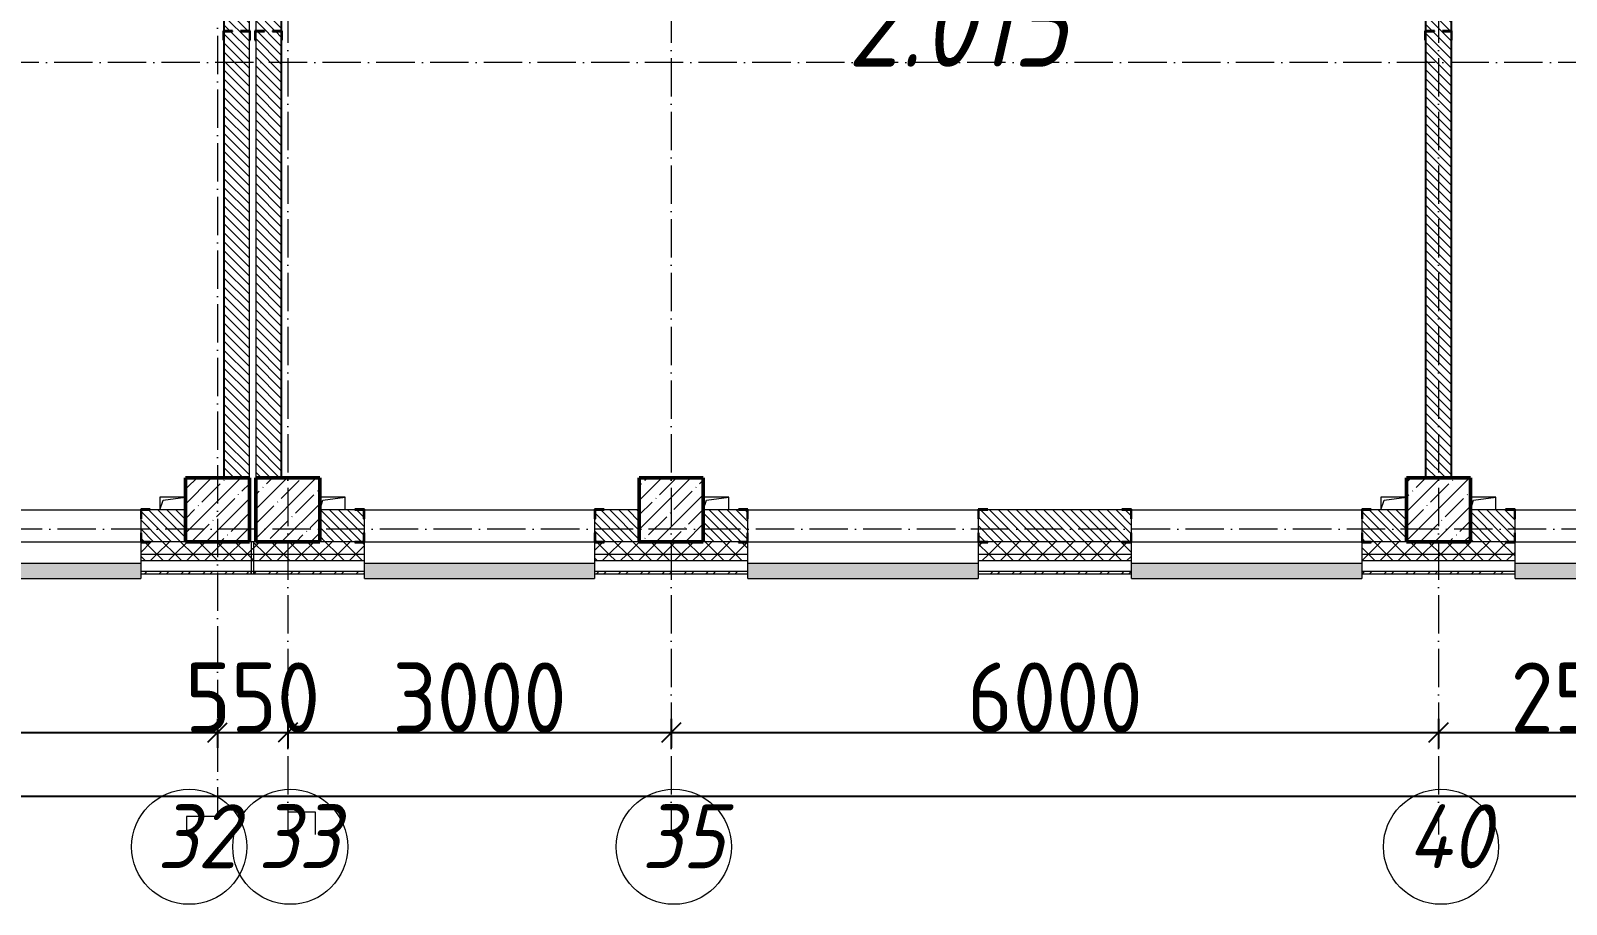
# Model space of a CAD drawing. Header units: millimetres. Extents: x -136833 to 49383, y -8033 to 344618.
# Drawn here: x -87944 to -75934, y 298141 to 304978 of the extents above; entities that cross this region are included whole.
import ezdxf

# ---------------------------------------------------------------- set-up
doc = ezdxf.new("R2010")
doc.units = ezdxf.units.MM
doc.linetypes.add('50_200_ШТРИХ_1Т_ш5_п1_п1_', pattern=[700, 500, -100, 0, -100])
for name, color, linetype, lineweight in [('A-____-____-DIMS', 7, 'Continuous', 9), ('A-GENM-____-MCUT', 7, 'Continuous', 25), ('A-GENM-____-OTLN', 7, 'Continuous', 9), ('A-GENM-____-OTLN-1', 7, 'Continuous', 25), ('A-GLAZ-____-OTLN', 7, 'Continuous', 9), ('A-WALL-____-MCUT', 7, 'Continuous', 13), ('A-WALL-____-MCUT-1', 7, 'Continuous', 9), ('A-WALL-____-OTLN', 7, 'Continuous', 9), ('A-WALL-____-PATT-1', 7, 'Continuous', 9), ('A-WALL-FNSH-MCUT-1', 7, 'Continuous', 9), ('S-COLS-____-MCUT', 7, 'Continuous', 50), ('S-COLS-____-OTLN', 7, 'Continuous', 9), ('S-GRID-____-IDEN', 7, 'Continuous', 9), ('S-GRID-____-OTLN', 7, 'Continuous', 9), ('S-GRID-____-OTLN-1', 7, '50_200_ШТРИХ_1Т_ш5_п1_п1_', 9), ('Марки помещений', 7, 'Continuous', 9)]:
    doc.layers.add(name, color=color, linetype=linetype, lineweight=lineweight)
doc.layers.add('A-GLAZ-____-OTLN-1', color=7, linetype='Continuous', lineweight=9, true_color=0xc0c0c0)
doc.styles.add('ISOCPEUR_I_2', font='isocpeui.ttf', dxfattribs={"width": 0.85, "height": 2.3})
doc.styles.add('ISOCPEUR_I_9', font='isocpeui.ttf', dxfattribs={"width": 0.9, "height": 250})
doc.styles.add('СПДС', font='isocpeur.ttf', dxfattribs={"width": 0.9})
doc.dimstyles.new('ISO-2_5_0_9К_БОЛЬШОЙ_ОСИ', dxfattribs={"dimscale": 304.8, "dimtxt": 248.995294, "dimasz": 0.492126, "dimexe": 0.393701, "dimexo": 0, "dimgap": 0, "dimtad": 1, "dimdec": 0, "dimzin": 0, "dimdsep": 46, "dimtxsty": 'ISOCPEUR_I_9', "dimblk1": 'OBLIQUE', "dimblk2": 'OBLIQUE', "dimsah": 1, "dimcen": 0.09, "dimdle": 0.393701, "dimazin": 0, "dimtfac": 1, "dimtdec": 4, "dimtix": 1, "dimtmove": 0, "dimatfit": 3, "dimfxl": 1, "dimtvp": 1, "dimtolj": 1, "dimtzin": 0, "dimarcsym": 2})
pattern_1 = [(135, (-131434.413, 245796.486), (-35.35534, -35.35534), [])]
pattern_2 = [(45, (-131434.41, 245796.49), (-70.71068, 70.71068), []), (135, (-131434.41, 245796.49), (-70.71068, -70.71068), [])]
pattern_3 = [(45, (-131434.41, 245796.49), (-85.53659, 85.53659), []), (45, (-131377.39, 245796.49), (-85.53659, 85.53659), [])]

# ---------------------------------------------------------------- blocks, each defined once
blk = doc.blocks.new('BSC_Колонна _Прямоугольная - 500х500-V15-АР1_План отверстий 2 этажа в осях 1-64_Ю-ЯЯ')
at = {"layer": 'S-COLS-____-OTLN'}
h = blk.add_hatch(dxfattribs=at)
h.set_pattern_fill('FP_24', color=256, style=0, pattern_type=2)
h.set_pattern_definition([(45, (-44950, -55431.04), (-114.04925, 114.04925), []), (45, (-44835.95, -55431.04), (-114.04925, 114.04925), [201.613, -40.323, 3.353, -36.97])])
h.paths.add_polyline_path([(-250, -250), (250, -250), (250, 250), (-250, 250), (-250, 179)], flags=0)
at = {"layer": 'S-COLS-____-MCUT'}
for p, q in [((250, 250), (-250, 250)), ((-250, 250), (-250, -250)), ((250, -250), (250, 250)), ((-250, -250), (250, -250))]:
    blk.add_line(p, q, dxfattribs=at)
blk = doc.blocks.new('BSC_Колонна _Прямоугольная - 500х500-V17-АР1_План отверстий 2 этажа в осях 1-64_Ю-ЯЯ')
at = {"layer": 'S-COLS-____-OTLN'}
h = blk.add_hatch(dxfattribs=at)
h.set_pattern_fill('FP_26', color=256, style=0, pattern_type=2)
h.set_pattern_definition([(45, (-54500, -55431.04), (-114.04925, 114.04925), []), (45, (-54385.95, -55431.04), (-114.04925, 114.04925), [201.613, -40.323, 3.353, -36.97])])
h.paths.add_polyline_path([(-250, -250), (250, -250), (250, 250), (-250, 250), (-250, 179)], flags=0)
at = {"layer": 'S-COLS-____-MCUT'}
for p, q in [((250, 250), (-250, 250)), ((-250, 250), (-250, -250)), ((250, -250), (250, 250)), ((-250, -250), (250, -250))]:
    blk.add_line(p, q, dxfattribs=at)
blk = doc.blocks.new('BSC_Колонна _Прямоугольная - 500х500-V45-АР1_План отверстий 2 этажа в осях 1-64_Ю-ЯЯ')
at = {"layer": 'S-COLS-____-OTLN'}
h = blk.add_hatch(dxfattribs=at)
h.set_pattern_fill('FP_55', color=256, style=0, pattern_type=2)
h.set_pattern_definition([(45, (-48500, -55431.04), (-114.04925, 114.04925), []), (45, (-48385.95, -55431.04), (-114.04925, 114.04925), [201.613, -40.323, 3.353, -36.97])])
h.paths.add_polyline_path([(-250, -250), (250, -250), (250, 250), (-250, 250), (-250, 179)], flags=0)
at = {"layer": 'S-COLS-____-MCUT'}
for p, q in [((250, 250), (-250, 250)), ((-250, 250), (-250, -250)), ((250, -250), (250, 250)), ((-250, -250), (250, -250))]:
    blk.add_line(p, q, dxfattribs=at)
blk = doc.blocks.new('BSC_Колонна _Прямоугольная - 500х500-V71-АР1_План отверстий 2 этажа в осях 1-64_Ю-ЯЯ')
at = {"layer": 'S-COLS-____-OTLN'}
h = blk.add_hatch(dxfattribs=at)
h.set_pattern_fill('FP_83', color=256, style=0, pattern_type=2)
h.set_pattern_definition([(45, (-45500, -55431.04), (-114.04925, 114.04925), []), (45, (-45385.95, -55431.04), (-114.04925, 114.04925), [201.613, -40.323, 3.353, -36.97])])
h.paths.add_polyline_path([(-250, -250), (250, -250), (250, 250), (-250, 250), (-250, 179)], flags=0)
at = {"layer": 'S-COLS-____-MCUT'}
for p, q in [((250, 250), (-250, 250)), ((-250, 250), (-250, -250)), ((250, -250), (250, 250)), ((-250, -250), (250, -250))]:
    blk.add_line(p, q, dxfattribs=at)
blk = doc.blocks.new('Фахверк_СКБ_Уголок - 250_2700-27497298-АР1_План отверстий 2 этажа в осях 1-64_Ю-ЯЯ')
at = {"layer": 'A-GENM-____-MCUT'}
for p, q in [((200, 181), (125, 181)), ((125, 181), (125, 106)), ((131, 106), (131, 175)), ((131, 175), (200, 175)), ((200, 175), (200, 181)), ((125, 106), (131, 106)), ((131, -6), (125, -6)), ((125, -6), (125, -81)), ((125, -81), (200, -81)), ((131, -75), (131, -6)), ((200, -75), (131, -75)), ((200, -81), (200, -75))]:
    blk.add_line(p, q, dxfattribs=at)
blk = doc.blocks.new('Фахверк_СКБ_Уголок - 200_3550-28267367-АР1_План отверстий 2 этажа в осях 1-64_Ю-ЯЯ')
at = {"layer": 'A-GENM-____-MCUT'}
for p, q in [((200, 156), (125, 156)), ((125, 156), (125, 81)), ((131, 81), (131, 150)), ((131, 150), (200, 150)), ((200, 150), (200, 156)), ((125, 81), (131, 81)), ((131, 19), (125, 19)), ((125, 19), (125, -56)), ((131, -50), (131, 19)), ((125, -56), (200, -56)), ((200, -50), (131, -50)), ((200, -56), (200, -50))]:
    blk.add_line(p, q, dxfattribs=at)
blk = doc.blocks.new('AR_Отверстие прямоугольное _в плите_ - AR_Отверстие прямоугольное _в плите_-V167-АР1_План отверстий 2 этажа в осях 1-64_Ю-ЯЯ')
at = {"layer": 'A-GENM-____-OTLN'}
for p, q in [((100, 50), (-100, 50)), ((-100, -50), (-75, 25)), ((-75, 25), (100, 50)), ((100, -50), (100, 50))]:
    blk.add_line(p, q, dxfattribs=at)
blk = doc.blocks.new('AR_Отверстие прямоугольное _в плите_ - AR_Отверстие прямоугольное _в плите_-V175-АР1_План отверстий 2 этажа в осях 1-64_Ю-ЯЯ')
at = {"layer": 'A-GENM-____-OTLN'}
for p, q in [((100, 50), (-100, 50)), ((-100, 50), (-100, -50)), ((-100, -50), (-75, 25)), ((-75, 25), (100, 50))]:
    blk.add_line(p, q, dxfattribs=at)
blk = doc.blocks.new('Отлив_СКБ - Отлив витража_120_НВФ-31885687-АР1_План отверстий 2 этажа в осях 1-64_Ю-ЯЯ')
at = {"layer": 'A-GLAZ-____-OTLN-1'}
for points in [[(0, 0), (0, -2), (1800, -2), (1800, 0), (1023, 0)], [(0, -83), (0, -120), (1800, -120), (1800, -2), (0, -2), (0, -63)]]:
    blk.add_hatch(color=256, dxfattribs=at).paths.add_polyline_path(points, flags=0)
at = {"layer": 'A-GLAZ-____-OTLN'}
for p, q in [((0, 0), (1800, 0)), ((1800, -2), (0, -2)), ((0, -120), (0, -83)), ((0, -120), (1800, -120)), ((1800, -83), (1800, -120))]:
    blk.add_line(p, q, dxfattribs=at)
blk = doc.blocks.new('Стены 3 - Стены 4-31194751-АР1_План отверстий 2 этажа в осях 1-64_Ю-ЯЯ')
at = {"layer": 'A-WALL-____-MCUT'}
for p, q in [((-1799, 41030), (-1799, 41010)), ((-1549, 41030), (-1799, 41030)), ((-1799, 41010), (-1549, 41010)), ((-1549, 41010), (-1549, 41030))]:
    blk.add_line(p, q, dxfattribs=at)
blk = doc.blocks.new('Ось сетки - Круг_Ø6_00__ISO-2_5_0_9K_-25732049-АР1_План отверстий 3 этажа в осях 1-64_Ю-ЯЯ')
at = {"layer": 'S-GRID-____-IDEN'}
blk.add_circle((0, 0), 3, dxfattribs=at)
blk = doc.blocks.new('_Oblique')
at = {"color": 0, "linetype": 'ByBlock', "lineweight": -2}
blk.add_line((-0.5, -0.5), (0.5, 0.5), dxfattribs=at)
blk = doc.blocks.new('*D2108')
at = {"layer": 'A-____-____-DIMS', "color": 0, "lineweight": -2, "transparency": 16777216}
for p, q in [((322721, -33069), (322721, -33295)), ((328721, -33069), (328721, -33295)), ((322601, -33175), (328841, -33175))]:
    blk.add_line(p, q, dxfattribs=at)
at = {"layer": 'Defpoints', "color": 0, "transparency": 16777216}
for p in [(322721, -33069), (328721, -33069), (328721, -33175)]:
    blk.add_point(p, dxfattribs=at)
at = {"layer": 'A-____-____-DIMS', "color": 0, "lineweight": -2, "transparency": 16777216, "xscale": 150, "yscale": 150, "zscale": 150, "rotation": 180}
blk.add_blockref('_Oblique', (322721, -33175), dxfattribs=at)
at = {"layer": 'A-____-____-DIMS', "color": 0, "lineweight": -2, "transparency": 16777216, "xscale": 150, "yscale": 150, "zscale": 150}
blk.add_blockref('_Oblique', (328721, -33175), dxfattribs=at)
at = {"layer": 'A-____-____-DIMS', "color": 0, "transparency": 16777216, "insert": (325721, -32901), "char_height": 548.6, "attachment_point": 5, "style": 'СПДС'}
blk.add_mtext('\\A1;6000', dxfattribs=at)
blk = doc.blocks.new('*D2109')
at = {"layer": 'A-____-____-DIMS', "color": 0, "lineweight": -2, "transparency": 16777216}
for p, q in [((328721, -33069), (328721, -33295)), ((329271, -33069), (329271, -33295)), ((328721, -33175), (328571, -33175)), ((328721, -33175), (329271, -33175)), ((329271, -33175), (329421, -33175))]:
    blk.add_line(p, q, dxfattribs=at)
at = {"layer": 'Defpoints', "color": 0, "transparency": 16777216}
for p in [(328721, -33069), (329271, -33069), (329271, -33175)]:
    blk.add_point(p, dxfattribs=at)
at = {"layer": 'A-____-____-DIMS', "color": 0, "lineweight": -2, "transparency": 16777216, "xscale": 150, "yscale": 150, "zscale": 150}
blk.add_blockref('_Oblique', (328721, -33175), dxfattribs=at)
at = {"layer": 'A-____-____-DIMS', "color": 0, "lineweight": -2, "transparency": 16777216, "xscale": 150, "yscale": 150, "zscale": 150, "rotation": 180}
blk.add_blockref('_Oblique', (329271, -33175), dxfattribs=at)
at = {"layer": 'A-____-____-DIMS', "color": 0, "transparency": 16777216, "insert": (328996, -32901), "char_height": 548.6, "attachment_point": 5, "style": 'СПДС'}
blk.add_mtext('\\A1;550', dxfattribs=at)
blk = doc.blocks.new('*D2110')
at = {"layer": 'A-____-____-DIMS', "color": 0, "lineweight": -2, "transparency": 16777216}
for p, q in [((329271, -33069), (329271, -33295)), ((332271, -33069), (332271, -33295)), ((329151, -33175), (332391, -33175))]:
    blk.add_line(p, q, dxfattribs=at)
at = {"layer": 'Defpoints', "color": 0, "transparency": 16777216}
for p in [(329271, -33069), (332271, -33069), (332271, -33175)]:
    blk.add_point(p, dxfattribs=at)
at = {"layer": 'A-____-____-DIMS', "color": 0, "lineweight": -2, "transparency": 16777216, "xscale": 150, "yscale": 150, "zscale": 150, "rotation": 180}
blk.add_blockref('_Oblique', (329271, -33175), dxfattribs=at)
at = {"layer": 'A-____-____-DIMS', "color": 0, "lineweight": -2, "transparency": 16777216, "xscale": 150, "yscale": 150, "zscale": 150}
blk.add_blockref('_Oblique', (332271, -33175), dxfattribs=at)
at = {"layer": 'A-____-____-DIMS', "color": 0, "transparency": 16777216, "insert": (330771, -32901), "char_height": 548.6, "attachment_point": 5, "style": 'СПДС'}
blk.add_mtext('\\A1;3000', dxfattribs=at)
blk = doc.blocks.new('*D2111')
at = {"layer": 'A-____-____-DIMS', "color": 0, "lineweight": -2, "transparency": 16777216}
for p, q in [((332271, -33069), (332271, -33295)), ((338271, -33069), (338271, -33295)), ((332151, -33175), (338391, -33175))]:
    blk.add_line(p, q, dxfattribs=at)
at = {"layer": 'Defpoints', "color": 0, "transparency": 16777216}
for p in [(332271, -33069), (338271, -33069), (338271, -33175)]:
    blk.add_point(p, dxfattribs=at)
at = {"layer": 'A-____-____-DIMS', "color": 0, "lineweight": -2, "transparency": 16777216, "xscale": 150, "yscale": 150, "zscale": 150, "rotation": 180}
blk.add_blockref('_Oblique', (332271, -33175), dxfattribs=at)
at = {"layer": 'A-____-____-DIMS', "color": 0, "lineweight": -2, "transparency": 16777216, "xscale": 150, "yscale": 150, "zscale": 150}
blk.add_blockref('_Oblique', (338271, -33175), dxfattribs=at)
at = {"layer": 'A-____-____-DIMS', "color": 0, "transparency": 16777216, "insert": (335271, -32901), "char_height": 548.6, "attachment_point": 5, "style": 'СПДС'}
blk.add_mtext('\\A1;6000', dxfattribs=at)
blk = doc.blocks.new('*D2112')
at = {"layer": 'A-____-____-DIMS', "color": 0, "lineweight": -2, "transparency": 16777216}
for p, q in [((338271, -33069), (338271, -33295)), ((340771, -33069), (340771, -33295)), ((338151, -33175), (340891, -33175))]:
    blk.add_line(p, q, dxfattribs=at)
at = {"layer": 'Defpoints', "color": 0, "transparency": 16777216}
for p in [(338271, -33069), (340771, -33069), (340771, -33175)]:
    blk.add_point(p, dxfattribs=at)
at = {"layer": 'A-____-____-DIMS', "color": 0, "lineweight": -2, "transparency": 16777216, "xscale": 150, "yscale": 150, "zscale": 150, "rotation": 180}
blk.add_blockref('_Oblique', (338271, -33175), dxfattribs=at)
at = {"layer": 'A-____-____-DIMS', "color": 0, "lineweight": -2, "transparency": 16777216, "xscale": 150, "yscale": 150, "zscale": 150}
blk.add_blockref('_Oblique', (340771, -33175), dxfattribs=at)
at = {"layer": 'A-____-____-DIMS', "color": 0, "transparency": 16777216, "insert": (339521, -32901), "char_height": 548.6, "attachment_point": 5, "style": 'СПДС'}
blk.add_mtext('\\A1;2500', dxfattribs=at)
blk = doc.blocks.new('*D2119')
at = {"layer": 'A-____-____-DIMS', "color": 0, "lineweight": -2, "transparency": 16777216}
for p, q in [((281421, -33566), (281421, -33792)), ((354821, -33566), (354821, -33792)), ((281301, -33672), (354941, -33672))]:
    blk.add_line(p, q, dxfattribs=at)
at = {"layer": 'Defpoints', "color": 0, "transparency": 16777216}
for p in [(281421, -33566), (354821, -33566), (354821, -33672)]:
    blk.add_point(p, dxfattribs=at)
at = {"layer": 'A-____-____-DIMS', "color": 0, "lineweight": -2, "transparency": 16777216, "xscale": 150, "yscale": 150, "zscale": 150, "rotation": 180}
blk.add_blockref('_Oblique', (281421, -33672), dxfattribs=at)
at = {"layer": 'A-____-____-DIMS', "color": 0, "lineweight": -2, "transparency": 16777216, "xscale": 150, "yscale": 150, "zscale": 150}
blk.add_blockref('_Oblique', (354821, -33672), dxfattribs=at)
at = {"layer": 'A-____-____-DIMS', "color": 0, "transparency": 16777216, "insert": (318121, -33397), "char_height": 548.6, "attachment_point": 5, "style": 'СПДС'}
blk.add_mtext('\\A1;73400', dxfattribs=at)
blk = doc.blocks.new('3эт')
at = {"layer": 'S-GRID-____-OTLN-1', "color": 251, "ltscale": 0.6, "true_color": 0x636466}
for p, q in [((329270.7, 4029.4), (329270.7, -33971.9)), ((332270.7, 4029.4), (332270.7, -33971.9)), ((338270.7, 4029.4), (338270.7, -33971.9)), ((328720.7, 3785.7), (328720.7, -33833.1)), ((359250.7, -27932.4), (279101.9, -27932.4)), ((387845.1, -31582.4), (279101.9, -31582.4)), ((328480.3, -33833.1), (328480.3, -33971.9)), ((328720.7, -33833.1), (328480.3, -33833.1))]:
    blk.add_line(p, q, dxfattribs=at)
at = {"layer": 'S-GRID-____-IDEN', "xscale": 150, "yscale": 150, "zscale": 99.99999999999993, "rotation": 180}
for p in [(328500.2, -34069.4), (329290.6, -34069.4), (332290.6, -34069.4), (338290.6, -34069.4)]:
    blk.add_blockref('Ось сетки - Круг_Ø6_00__ISO-2_5_0_9K_-25732049-АР1_План отверстий 3 этажа в осях 1-64_Ю-ЯЯ', p, dxfattribs=at)
at = {"layer": 'S-GRID-____-IDEN', "char_height": 500, "attachment_point": 1, "style": 'ISOCPEUR_I_9'}
for s, insert, width in [('32', (328248.7, -33737), 404.05), ('33', (329039.1, -33737), 404.05), ('35', (332039.1, -33737), 404.05), ('40', (338030.1, -33737), 425.696)]:
    blk.add_mtext(s, dxfattribs=dict(at, insert=insert, width=width))
at = {"layer": 'A-____-____-DIMS'}
for base, p1, p2, override, picture, middle in [((328720.7, -33175), (322720.7, -33068.9), (328720.7, -33068.9), {"dimtxt": 1.8, "dimpost": '<>', "dimtxsty": 'СПДС', "dimfxl": 6000}, '*D2108', (325720.7, -32900.7)), ((329270.7, -33175), (328720.7, -33068.9), (329270.7, -33068.9), {"dimtxt": 1.8, "dimpost": '<>', "dimtxsty": 'СПДС', "dimfxl": 550}, '*D2109', (328995.7, -32900.7)), ((332270.7, -33175), (329270.7, -33068.9), (332270.7, -33068.9), {"dimtxt": 1.8, "dimpost": '<>', "dimtxsty": 'СПДС', "dimfxl": 3000}, '*D2110', (330770.7, -32900.7)), ((338270.7, -33175), (332270.7, -33068.9), (338270.7, -33068.9), {"dimtxt": 1.8, "dimpost": '<>', "dimtxsty": 'СПДС', "dimfxl": 6000}, '*D2111', (335270.7, -32900.7)), ((340770.7, -33175), (338270.7, -33068.9), (340770.7, -33068.9), {"dimtxt": 1.8, "dimpost": '<>', "dimtxsty": 'СПДС', "dimfxl": 2500}, '*D2112', (339520.7, -32900.7)), ((354820.7, -33671.8), (281420.7, -33565.7), (354820.7, -33565.7), {"dimtxt": 1.8, "dimpost": '<>', "dimtxsty": 'СПДС', "dimfxl": 73400}, '*D2119', (318120.7, -33397.5))]:
    dim = blk.add_linear_dim(base=base, p1=p1, p2=p2, dimstyle='ISO-2_5_0_9К_БОЛЬШОЙ_ОСИ', override=override, dxfattribs=at)
    dim.commit()
    dim.dimension.update_dxf_attribs({"geometry": picture, "text_midpoint": middle})

msp = doc.modelspace()

# ---------------------------------------------------------------- hatches: boundary and pattern name
at = {"layer": 'A-WALL-____-PATT-1'}
h = msp.add_hatch(dxfattribs=at)
h.set_pattern_fill('FP_6', color=256, style=0, pattern_type=2)
h.set_pattern_definition(pattern_1)
h.paths.add_polyline_path([(-86434.4, 301477.5), (-86234.4, 301477.5), (-86234.4, 304971.5), (-86303.4, 304971.5), (-86303.4, 304977.5), (-86234.4, 304977.5), (-86234.4, 308477.5), (-86434.4, 308477.5), (-86434.4, 304977.5), (-86365.4, 304977.5), (-86365.4, 304971.5), (-86434.4, 304971.5), (-86434.4, 303021.1)], flags=0)
h = msp.add_hatch(dxfattribs=at)
h.set_pattern_fill('FP_6', color=256, style=0, pattern_type=2)
h.set_pattern_definition(pattern_1)
h.paths.add_polyline_path([(-86184.4, 301477.5), (-85984.4, 301477.5), (-85984.4, 304971.5), (-86053.4, 304971.5), (-86053.4, 304977.5), (-85984.4, 304977.5), (-85984.4, 308477.5), (-86184.4, 308477.5), (-86184.4, 304977.5), (-86115.4, 304977.5), (-86115.4, 304971.5), (-86184.4, 304971.5), (-86184.4, 303021.1)], flags=0)
h = msp.add_hatch(dxfattribs=at)
h.set_pattern_fill('FP_6', color=256, style=0, pattern_type=2)
h.set_pattern_definition(pattern_1)
h.paths.add_polyline_path([(-76834.4, 301477.5), (-76834.4, 304971.5), (-76903.4, 304971.5), (-76903.4, 304977.5), (-76834.4, 304977.5), (-76834.4, 308477.5), (-77034.4, 308477.5), (-77034.4, 304977.5), (-76965.4, 304977.5), (-76965.4, 304971.5), (-77034.4, 304971.5), (-77034.4, 301477.5)], flags=0)
h = msp.add_hatch(dxfattribs=at)
h.set_pattern_fill('FP_6', color=256, style=0, pattern_type=2)
h.set_pattern_definition(pattern_1)
h.paths.add_polyline_path([(-87078.4, 300977.5), (-86734.4, 300977.5), (-86734.4, 301227.5), (-87078.4, 301227.5), (-87078.4, 301158.5), (-87084.4, 301158.5), (-87084.4, 301046.5), (-87078.4, 301046.5), (-87078.4, 300981.8)], flags=0)
h.paths.add_polyline_path([(-90078.4, 300977.5), (-88890.4, 300977.5), (-88890.4, 301046.5), (-88884.4, 301046.5), (-88884.4, 301158.5), (-88890.4, 301158.5), (-88890.4, 301227.5), (-90078.4, 301227.5), (-90078.4, 301158.5), (-90084.4, 301158.5), (-90084.4, 301046.5), (-90078.4, 301046.5)], flags=0)
h.paths.add_polyline_path([(-91890.4, 300977.5), (-91890.4, 301046.5), (-91884.4, 301046.5), (-91884.4, 301158.5), (-91890.4, 301158.5), (-91890.4, 301227.5), (-92234.4, 301227.5), (-92234.4, 300977.5), (-91959.4, 300977.5)], flags=0)
h = msp.add_hatch(dxfattribs=at)
h.set_pattern_fill('FP_6', color=256, style=0, pattern_type=2)
h.set_pattern_definition(pattern_1)
h.paths.add_polyline_path([(-83528.4, 300977.5), (-83184.4, 300977.5), (-83184.4, 301227.5), (-83528.4, 301227.5), (-83528.4, 301158.5), (-83534.4, 301158.5), (-83534.4, 301046.5), (-83528.4, 301046.5)], flags=0)
h.paths.add_polyline_path([(-85340.4, 300977.5), (-85340.4, 301046.5), (-85334.4, 301046.5), (-85334.4, 301158.5), (-85340.4, 301158.5), (-85340.4, 301227.5), (-85684.4, 301227.5), (-85684.4, 300977.5), (-85409.4, 300977.5)], flags=0)
h = msp.add_hatch(dxfattribs=at)
h.set_pattern_fill('FP_6', color=256, style=0, pattern_type=2)
h.set_pattern_definition(pattern_1)
h.paths.add_polyline_path([(-77528.4, 300977.5), (-77184.4, 300977.5), (-77184.4, 301227.5), (-77528.4, 301227.5), (-77528.4, 301158.5), (-77534.4, 301158.5), (-77534.4, 301046.5), (-77528.4, 301046.5)], flags=0)
h.paths.add_polyline_path([(-79340.4, 300977.5), (-79340.4, 301046.5), (-79334.4, 301046.5), (-79334.4, 301158.5), (-79340.4, 301158.5), (-79340.4, 301227.5), (-80528.4, 301227.5), (-80528.4, 301158.5), (-80534.4, 301158.5), (-80534.4, 301046.5), (-80528.4, 301046.5), (-80528.4, 300977.5), (-79409.4, 300977.5)], flags=0)
h.paths.add_polyline_path([(-82590.4, 300977.5), (-82340.4, 300977.5), (-82340.4, 301046.5), (-82334.4, 301046.5), (-82334.4, 301158.5), (-82340.4, 301158.5), (-82340.4, 301227.5), (-82684.4, 301227.5), (-82684.4, 300977.5)], flags=0)
h = msp.add_hatch(dxfattribs=at)
h.set_pattern_fill('FP_6', color=256, style=0, pattern_type=2)
h.set_pattern_definition(pattern_1)
h.paths.add_polyline_path([(-74459.4, 300977.5), (-74184.4, 300977.5), (-74184.4, 301227.5), (-74528.4, 301227.5), (-74528.4, 301158.5), (-74534.4, 301158.5), (-74534.4, 301046.5), (-74528.4, 301046.5), (-74528.4, 300977.5)], flags=0)
h.paths.add_polyline_path([(-76657.1, 300977.5), (-76340.4, 300977.5), (-76340.4, 301046.5), (-76334.4, 301046.5), (-76334.4, 301158.5), (-76340.4, 301158.5), (-76340.4, 301227.5), (-76684.4, 301227.5), (-76684.4, 300977.5)], flags=0)
h = msp.add_hatch(dxfattribs=at)
h.set_pattern_fill('FP_1', color=256, style=0, pattern_type=2)
h.set_pattern_definition(pattern_2)
h.paths.add_polyline_path([(-57214.6, 300877.5), (-57134.4, 300877.5), (-57134.4, 300977.5), (-63484.4, 300977.5), (-63484.4, 300877.5), (-60749.6, 300877.5)], flags=0)
h.paths.add_polyline_path([(-66434.4, 300877.5), (-64484.4, 300877.5), (-64484.4, 300977.5), (-66359.4, 300977.5), (-66359.4, 300971.5), (-66434.4, 300971.5)], flags=0)
h.paths.add_polyline_path([(-67434.4, 300877.5), (-67434.4, 300971.5), (-67509.4, 300971.5), (-67509.4, 300977.5), (-68459.4, 300977.5), (-68459.4, 300971.5), (-68534.4, 300971.5), (-68534.4, 300877.5), (-67819.6, 300877.5)], flags=0)
h.paths.add_polyline_path([(-71354.6, 300877.5), (-70334.4, 300877.5), (-70334.4, 300971.5), (-70409.4, 300971.5), (-70409.4, 300977.5), (-71459.4, 300977.5), (-71459.4, 300971.5), (-71534.4, 300971.5), (-71534.4, 300877.5), (-71459.4, 300877.5)], flags=0)
h.paths.add_polyline_path([(-73334.4, 300877.5), (-73334.4, 300971.5), (-73409.4, 300971.5), (-73409.4, 300977.5), (-74459.4, 300977.5), (-74459.4, 300971.5), (-74534.4, 300971.5), (-74534.4, 300877.5), (-74005.8, 300877.5)], flags=0)
h.paths.add_polyline_path([(-77098.9, 300877.5), (-76334.4, 300877.5), (-76334.4, 300971.5), (-76409.4, 300971.5), (-76409.4, 300977.5), (-77459.4, 300977.5), (-77459.4, 300971.5), (-77534.4, 300971.5), (-77534.4, 300877.5), (-77184.4, 300877.5)], flags=0)
h.paths.add_polyline_path([(-79409.4, 300877.5), (-79334.4, 300877.5), (-79334.4, 300971.5), (-79409.4, 300971.5), (-79409.4, 300977.5), (-80459.4, 300977.5), (-80459.4, 300971.5), (-80534.4, 300971.5), (-80534.4, 300877.5), (-80192.1, 300877.5)], flags=0)
h.paths.add_polyline_path([(-83534.4, 300877.5), (-82334.4, 300877.5), (-82334.4, 300971.5), (-82409.4, 300971.5), (-82409.4, 300977.5), (-83459.4, 300977.5), (-83459.4, 300971.5), (-83534.4, 300971.5)], flags=0)
h.paths.add_polyline_path([(-88959.4, 300877.5), (-88884.4, 300877.5), (-88884.4, 300971.5), (-88959.4, 300971.5), (-88959.4, 300977.5), (-90009.4, 300977.5), (-90009.4, 300971.5), (-90084.4, 300971.5), (-90084.4, 300877.5), (-89029.6, 300877.5)], flags=0)
h.paths.add_polyline_path([(-87009.4, 300877.5), (-85334.4, 300877.5), (-85334.4, 300971.5), (-85409.4, 300971.5), (-85409.4, 300977.5), (-87009.4, 300977.5), (-87009.4, 300971.5), (-87084.4, 300971.5), (-87084.4, 300877.5)], flags=0)
h.paths.add_polyline_path([(-91959.4, 300877.5), (-91884.4, 300877.5), (-91884.4, 300971.5), (-91959.4, 300971.5), (-91959.4, 300977.5), (-93009.4, 300977.5), (-93009.4, 300971.5), (-93084.4, 300971.5), (-93084.4, 300877.5), (-92234.4, 300877.5)], flags=0)
h.paths.add_polyline_path([(-94884.4, 300877.5), (-94884.4, 300971.5), (-94959.4, 300971.5), (-94959.4, 300977.5), (-96009.4, 300977.5), (-96009.4, 300971.5), (-96084.4, 300971.5), (-96084.4, 300877.5), (-95215.8, 300877.5)], flags=0)
h.paths.add_polyline_path([(-99084.4, 300877.5), (-97884.4, 300877.5), (-97884.4, 300971.5), (-97959.4, 300971.5), (-97959.4, 300977.5), (-99009.4, 300977.5), (-99009.4, 300971.5), (-99084.4, 300971.5)], flags=0)
h.paths.add_polyline_path([(-100884.4, 300877.5), (-100884.4, 300971.5), (-100959.4, 300971.5), (-100959.4, 300977.5), (-102009.4, 300977.5), (-102009.4, 300971.5), (-102084.4, 300971.5), (-102084.4, 300877.5), (-100959.4, 300877.5)], flags=0)
h.paths.add_polyline_path([(-104734.4, 300877.5), (-103884.4, 300877.5), (-103884.4, 300971.5), (-103959.4, 300971.5), (-103959.4, 300977.5), (-105009.4, 300977.5), (-105009.4, 300971.5), (-105084.4, 300971.5), (-105084.4, 300877.5), (-104937.1, 300877.5)], flags=0)
h.paths.add_polyline_path([(-106884.4, 300877.5), (-106884.4, 300971.5), (-106959.4, 300971.5), (-106959.4, 300977.5), (-108009.4, 300977.5), (-108009.4, 300971.5), (-108084.4, 300971.5), (-108084.4, 300877.5), (-107588.3, 300877.5)], flags=0)
h.paths.add_polyline_path([(-109884.4, 300877.5), (-109884.4, 300971.5), (-109959.4, 300971.5), (-109959.4, 300977.5), (-111009.4, 300977.5), (-111009.4, 300971.5), (-111084.4, 300971.5), (-111084.4, 300877.5), (-109959.4, 300877.5)], flags=0)
h.paths.add_polyline_path([(-112884.4, 300877.5), (-112884.4, 300971.5), (-112959.4, 300971.5), (-112959.4, 300977.5), (-114009.4, 300977.5), (-114009.4, 300971.5), (-114084.4, 300971.5), (-114084.4, 300877.5), (-112890.8, 300877.5)], flags=0)
h.paths.add_polyline_path([(-115084.4, 300877.5), (-115084.4, 300971.5), (-115159.4, 300971.5), (-115159.4, 300977.5), (-124884.4, 300977.5), (-124884.4, 300877.5), (-115542.1, 300877.5)], flags=0)
h.paths.add_polyline_path([(-125884.4, 300877.5), (-125884.4, 300977.5), (-133884.4, 300977.5), (-133884.4, 300877.5), (-127914.6, 300877.5)], flags=0)
h = msp.add_hatch(dxfattribs=at)
h.set_pattern_fill('FP_1', color=256, style=0, pattern_type=2)
h.set_pattern_definition(pattern_2)
h.paths.add_polyline_path([(-57134.4, 300827.5), (-57134.4, 300877.5), (-63484.4, 300877.5), (-63484.4, 300827.5), (-57214.6, 300827.5)], flags=0)
h.paths.add_polyline_path([(-64484.4, 300827.5), (-64484.4, 300877.5), (-66434.4, 300877.5), (-66434.4, 300827.5), (-66052.1, 300827.5)], flags=0)
h.paths.add_polyline_path([(-67434.4, 300827.5), (-67434.4, 300877.5), (-68534.4, 300877.5), (-68534.4, 300827.5), (-67819.6, 300827.5)], flags=0)
h.paths.add_polyline_path([(-70334.4, 300827.5), (-70334.4, 300877.5), (-71534.4, 300877.5), (-71534.4, 300827.5), (-71354.6, 300827.5)], flags=0)
h.paths.add_polyline_path([(-73334.4, 300827.5), (-73334.4, 300877.5), (-74534.4, 300877.5), (-74534.4, 300827.5), (-74005.8, 300827.5)], flags=0)
h.paths.add_polyline_path([(-76334.4, 300827.5), (-76334.4, 300877.5), (-77534.4, 300877.5), (-77534.4, 300827.5), (-76657.1, 300827.5)], flags=0)
h.paths.add_polyline_path([(-80534.4, 300827.5), (-79334.4, 300827.5), (-79334.4, 300877.5), (-80534.4, 300877.5)], flags=0)
h.paths.add_polyline_path([(-82843.3, 300827.5), (-82334.4, 300827.5), (-82334.4, 300877.5), (-83534.4, 300877.5), (-83534.4, 300827.5)], flags=0)
h.paths.add_polyline_path([(-87084.4, 300827.5), (-85334.4, 300827.5), (-85334.4, 300877.5), (-87084.4, 300877.5)], flags=0)
h.paths.add_polyline_path([(-90084.4, 300827.5), (-88884.4, 300827.5), (-88884.4, 300877.5), (-90084.4, 300877.5)], flags=0)
h.paths.add_polyline_path([(-91884.4, 300827.5), (-91884.4, 300877.5), (-93084.4, 300877.5), (-93084.4, 300827.5), (-92564.6, 300827.5)], flags=0)
h.paths.add_polyline_path([(-97884.4, 300827.5), (-97884.4, 300877.5), (-99084.4, 300877.5), (-99084.4, 300827.5)], flags=0)
h.paths.add_polyline_path([(-96084.4, 300827.5), (-94884.4, 300827.5), (-94884.4, 300877.5), (-96084.4, 300877.5)], flags=0)
h.paths.add_polyline_path([(-100884.4, 300827.5), (-100884.4, 300877.5), (-102084.4, 300877.5), (-102084.4, 300827.5), (-101402.1, 300827.5)], flags=0)
h.paths.add_polyline_path([(-103884.4, 300827.5), (-103884.4, 300877.5), (-105084.4, 300877.5), (-105084.4, 300827.5), (-104053.3, 300827.5)], flags=0)
h.paths.add_polyline_path([(-108084.4, 300827.5), (-106884.4, 300827.5), (-106884.4, 300877.5), (-108084.4, 300877.5)], flags=0)
h.paths.add_polyline_path([(-109884.4, 300827.5), (-109884.4, 300877.5), (-111084.4, 300877.5), (-111084.4, 300827.5), (-110239.6, 300827.5)], flags=0)
h.paths.add_polyline_path([(-112890.8, 300827.5), (-112884.4, 300827.5), (-112884.4, 300877.5), (-114084.4, 300877.5), (-114084.4, 300827.5), (-113774.6, 300827.5)], flags=0)
h.paths.add_polyline_path([(-115084.4, 300827.5), (-115084.4, 300877.5), (-124884.4, 300877.5), (-124884.4, 300827.5), (-115542.1, 300827.5)], flags=0)
h.paths.add_polyline_path([(-125884.4, 300827.5), (-125884.4, 300877.5), (-133984.4, 300877.5), (-133984.4, 300827.5), (-127914.6, 300827.5)], flags=0)
h = msp.add_hatch(dxfattribs=at)
h.set_pattern_fill('FP_3', color=256, style=0, pattern_type=2)
h.set_pattern_definition(pattern_3)
h.paths.add_polyline_path([(-86219.4, 300727.5), (-86219.4, 300747.5), (-87084.4, 300747.5), (-87084.4, 300727.5), (-86378.3, 300727.5)], flags=0)
h.paths.add_polyline_path([(-89029.6, 300727.5), (-88884.4, 300727.5), (-88884.4, 300747.5), (-90084.4, 300747.5), (-90084.4, 300727.5)], flags=0)
h.paths.add_polyline_path([(-92564.6, 300727.5), (-91884.4, 300727.5), (-91884.4, 300747.5), (-93084.4, 300747.5), (-93084.4, 300727.5)], flags=0)
h.paths.add_polyline_path([(-94884.4, 300727.5), (-94884.4, 300747.5), (-96084.4, 300747.5), (-96084.4, 300727.5), (-95215.8, 300727.5)], flags=0)
h.paths.add_polyline_path([(-97884.4, 300727.5), (-97884.4, 300747.5), (-99084.4, 300747.5), (-99084.4, 300727.5)], flags=0)
h.paths.add_polyline_path([(-100884.4, 300727.5), (-100884.4, 300747.5), (-102084.4, 300747.5), (-102084.4, 300727.5), (-101402.1, 300727.5)], flags=0)
h.paths.add_polyline_path([(-104053.3, 300727.5), (-103884.4, 300727.5), (-103884.4, 300747.5), (-105084.4, 300747.5), (-105084.4, 300727.5), (-104937.1, 300727.5)], flags=0)
h.paths.add_polyline_path([(-106884.4, 300727.5), (-106884.4, 300747.5), (-108084.4, 300747.5), (-108084.4, 300727.5), (-107588.3, 300727.5)], flags=0)
h.paths.add_polyline_path([(-110239.6, 300727.5), (-109884.4, 300727.5), (-109884.4, 300747.5), (-111084.4, 300747.5), (-111084.4, 300727.5)], flags=0)
h.paths.add_polyline_path([(-114084.4, 300727.5), (-112884.4, 300727.5), (-112884.4, 300747.5), (-114084.4, 300747.5)], flags=0)
h.paths.add_polyline_path([(-115084.4, 300727.5), (-115084.4, 300747.5), (-124884.4, 300747.5), (-124884.4, 300727.5), (-115542.1, 300727.5)], flags=0)
h.paths.add_polyline_path([(-125884.4, 300727.5), (-125884.4, 300747.5), (-134114.4, 300747.5), (-134114.4, 300727.5), (-127914.6, 300727.5)], flags=0)
h = msp.add_hatch(dxfattribs=at)
h.set_pattern_fill('FP_3', color=256, style=0, pattern_type=2)
h.set_pattern_definition(pattern_3)
h.paths.add_polyline_path([(-70914.4, 300727.5), (-70914.4, 300747.5), (-71534.4, 300747.5), (-71534.4, 300727.5), (-71354.6, 300727.5)], flags=0)
h.paths.add_polyline_path([(-74005.8, 300727.5), (-73334.4, 300727.5), (-73334.4, 300747.5), (-74534.4, 300747.5), (-74534.4, 300727.5)], flags=0)
h.paths.add_polyline_path([(-76334.4, 300727.5), (-76334.4, 300747.5), (-77534.4, 300747.5), (-77534.4, 300727.5), (-76657.1, 300727.5)], flags=0)
h.paths.add_polyline_path([(-79334.4, 300727.5), (-79334.4, 300747.5), (-80534.4, 300747.5), (-80534.4, 300727.5), (-80192.1, 300727.5)], flags=0)
h.paths.add_polyline_path([(-82843.3, 300727.5), (-82334.4, 300727.5), (-82334.4, 300747.5), (-83534.4, 300747.5), (-83534.4, 300727.5)], flags=0)
h.paths.add_polyline_path([(-85334.4, 300727.5), (-85334.4, 300747.5), (-86199.4, 300747.5), (-86199.4, 300727.5), (-85494.6, 300727.5)], flags=0)

# ---------------------------------------------------------------- linework, layer by layer
for points in [[(-76684.4, 308777.5), (-76684.4, 308477.5), (-76834.4, 308477.5), (-76834.4, 301477.5), (-76684.4, 301477.5)], [(-86434.4, 308477.5), (-86434.4, 301477.5)], [(-85984.4, 308477.5), (-85984.4, 301477.5)], [(-77034.4, 306977.5), (-77034.4, 301477.5)]]:
    msp.add_lwpolyline(points)
at = {"layer": 'A-WALL-____-MCUT'}
for p, q in [((-86434.4, 308477.5), (-86434.4, 304977.5)), ((-86234.4, 304977.5), (-86234.4, 308477.5)), ((-86184.4, 308477.5), (-86184.4, 304977.5)), ((-85984.4, 304977.5), (-85984.4, 308477.5)), ((-77034.4, 308477.5), (-77034.4, 304977.5)), ((-76834.4, 304977.5), (-76834.4, 308477.5)), ((-86434.4, 304902.5), (-86434.4, 301477.5)), ((-86234.4, 301477.5), (-86234.4, 304902.5)), ((-86184.4, 304902.5), (-86184.4, 301477.5)), ((-85984.4, 301477.5), (-85984.4, 304902.5)), ((-77034.4, 304902.5), (-77034.4, 301477.5)), ((-76834.4, 301477.5), (-76834.4, 304902.5)), ((-86734.4, 301227.5), (-87009.4, 301227.5)), ((-85409.4, 301227.5), (-85684.4, 301227.5)), ((-83184.4, 301227.5), (-83459.4, 301227.5)), ((-82409.4, 301227.5), (-82684.4, 301227.5)), ((-79409.4, 301227.5), (-80459.4, 301227.5)), ((-77184.4, 301227.5), (-77459.4, 301227.5)), ((-76409.4, 301227.5), (-76684.4, 301227.5)), ((-87084.4, 301158.5), (-87084.4, 301046.5)), ((-85334.4, 301046.5), (-85334.4, 301158.5)), ((-83534.4, 301158.5), (-83534.4, 301046.5)), ((-82334.4, 301046.5), (-82334.4, 301158.5)), ((-80534.4, 301158.5), (-80534.4, 301046.5)), ((-79334.4, 301046.5), (-79334.4, 301158.5)), ((-77534.4, 301158.5), (-77534.4, 301046.5)), ((-76334.4, 301046.5), (-76334.4, 301158.5)), ((-87084.4, 300971.5), (-87084.4, 300747.5)), ((-86184.4, 300977.5), (-86234.4, 300977.5)), ((-85334.4, 300747.5), (-85334.4, 300971.5)), ((-83534.4, 300971.5), (-83534.4, 300747.5)), ((-82334.4, 300747.5), (-82334.4, 300971.5)), ((-80534.4, 300971.5), (-80534.4, 300747.5)), ((-79334.4, 300747.5), (-79334.4, 300971.5)), ((-77534.4, 300971.5), (-77534.4, 300747.5)), ((-76334.4, 300747.5), (-76334.4, 300971.5)), ((-87084.4, 300747.5), (-85334.4, 300747.5)), ((-83534.4, 300747.5), (-82334.4, 300747.5)), ((-80534.4, 300747.5), (-79334.4, 300747.5)), ((-77534.4, 300747.5), (-76334.4, 300747.5))]:
    msp.add_line(p, q, dxfattribs=at)
at = {"layer": 'A-WALL-____-MCUT-1'}
for p, q in [((-86734.4, 300977.5), (-87009.4, 300977.5)), ((-85409.4, 300977.5), (-85684.4, 300977.5)), ((-83184.4, 300977.5), (-83459.4, 300977.5)), ((-82409.4, 300977.5), (-82684.4, 300977.5)), ((-79409.4, 300977.5), (-80459.4, 300977.5)), ((-77184.4, 300977.5), (-77459.4, 300977.5)), ((-76409.4, 300977.5), (-76684.4, 300977.5)), ((-85334.4, 300877.5), (-87084.4, 300877.5)), ((-82334.4, 300877.5), (-83534.4, 300877.5)), ((-79334.4, 300877.5), (-80534.4, 300877.5)), ((-76334.4, 300877.5), (-77534.4, 300877.5)), ((-85334.4, 300827.5), (-87084.4, 300827.5)), ((-82334.4, 300827.5), (-83534.4, 300827.5)), ((-79334.4, 300827.5), (-80534.4, 300827.5)), ((-76334.4, 300827.5), (-77534.4, 300827.5))]:
    msp.add_line(p, q, dxfattribs=at)
at = {"layer": 'A-WALL-____-OTLN'}
for p, q in [((-88884.4, 301227.5), (-87084.4, 301227.5)), ((-85334.4, 301227.5), (-83534.4, 301227.5)), ((-82334.4, 301227.5), (-80534.4, 301227.5)), ((-79334.4, 301227.5), (-77534.4, 301227.5)), ((-76334.4, 301227.5), (-74534.4, 301227.5)), ((-88884.4, 300977.5), (-87084.4, 300977.5)), ((-85334.4, 300977.5), (-83534.4, 300977.5)), ((-82334.4, 300977.5), (-80534.4, 300977.5)), ((-79334.4, 300977.5), (-77534.4, 300977.5)), ((-76334.4, 300977.5), (-74534.4, 300977.5))]:
    msp.add_line(p, q, dxfattribs=at)
at = {"layer": 'A-WALL-FNSH-MCUT-1'}
for p, q in [((-87084.4, 300747.5), (-87084.4, 300727.5)), ((-86219.4, 300727.5), (-86219.4, 300747.5)), ((-86199.4, 300747.5), (-86199.4, 300727.5)), ((-85334.4, 300727.5), (-85334.4, 300747.5)), ((-83534.4, 300747.5), (-83534.4, 300727.5)), ((-82334.4, 300727.5), (-82334.4, 300747.5)), ((-80534.4, 300747.5), (-80534.4, 300727.5)), ((-79334.4, 300727.5), (-79334.4, 300747.5)), ((-77534.4, 300747.5), (-77534.4, 300727.5)), ((-76334.4, 300727.5), (-76334.4, 300747.5)), ((-87084.4, 300727.5), (-86219.4, 300727.5)), ((-86199.4, 300727.5), (-85334.4, 300727.5)), ((-83534.4, 300727.5), (-82334.4, 300727.5)), ((-80534.4, 300727.5), (-79334.4, 300727.5)), ((-77534.4, 300727.5), (-76334.4, 300727.5))]:
    msp.add_line(p, q, dxfattribs=at)
at = {"layer": 'S-GRID-____-OTLN'}
for p, q in [((-85934.4, 298863.9), (-85720.3, 298863.9)), ((-85720.3, 298863.9), (-85720.3, 298688.1))]:
    msp.add_line(p, q, dxfattribs=at)

# ---------------------------------------------------------------- block references
msp.add_blockref('3эт', (-415205.1, 332659.9))
at = {"layer": 'A-GENM-____-OTLN'}
for name, p in [('AR_Отверстие прямоугольное _в плите_ - AR_Отверстие прямоугольное _в плите_-V175-АР1_План отверстий 2 этажа в осях 1-64_Ю-ЯЯ', (-86834.4, 301277.5)), ('AR_Отверстие прямоугольное _в плите_ - AR_Отверстие прямоугольное _в плите_-V167-АР1_План отверстий 2 этажа в осях 1-64_Ю-ЯЯ', (-85584.4, 301277.5)), ('AR_Отверстие прямоугольное _в плите_ - AR_Отверстие прямоугольное _в плите_-V167-АР1_План отверстий 2 этажа в осях 1-64_Ю-ЯЯ', (-82584.4, 301277.5)), ('AR_Отверстие прямоугольное _в плите_ - AR_Отверстие прямоугольное _в плите_-V175-АР1_План отверстий 2 этажа в осях 1-64_Ю-ЯЯ', (-77284.4, 301277.5)), ('AR_Отверстие прямоугольное _в плите_ - AR_Отверстие прямоугольное _в плите_-V167-АР1_План отверстий 2 этажа в осях 1-64_Ю-ЯЯ', (-76584.4, 301277.5))]:
    msp.add_blockref(name, p, dxfattribs=at)
at = {"layer": 'A-GENM-____-OTLN-1'}
for name, p, rotation in [('Фахверк_СКБ_Уголок - 200_3550-28267367-АР1_План отверстий 2 этажа в осях 1-64_Ю-ЯЯ', (-86384.4, 305102.5), 269.9999999999999), ('Фахверк_СКБ_Уголок - 200_3550-28267367-АР1_План отверстий 2 этажа в осях 1-64_Ю-ЯЯ', (-86134.4, 305102.5), 269.9999999999999), ('Фахверк_СКБ_Уголок - 200_3550-28267367-АР1_План отверстий 2 этажа в осях 1-64_Ю-ЯЯ', (-76984.4, 305102.5), 270.0000000000001), ('Фахверк_СКБ_Уголок - 250_2700-27497298-АР1_План отверстий 2 этажа в осях 1-64_Ю-ЯЯ', (-85209.4, 301152.5), 180), ('Фахверк_СКБ_Уголок - 250_2700-27497298-АР1_План отверстий 2 этажа в осях 1-64_Ю-ЯЯ', (-82209.4, 301152.5), 180), ('Фахверк_СКБ_Уголок - 250_2700-27497298-АР1_План отверстий 2 этажа в осях 1-64_Ю-ЯЯ', (-79209.4, 301152.5), 180), ('Фахверк_СКБ_Уголок - 250_2700-27497298-АР1_План отверстий 2 этажа в осях 1-64_Ю-ЯЯ', (-76209.4, 301152.5), 180)]:
    msp.add_blockref(name, p, dxfattribs=dict(at, rotation=rotation))
for p in [(-87209.4, 301052.5), (-83659.4, 301052.5), (-80659.4, 301052.5), (-77659.4, 301052.5)]:
    msp.add_blockref('Фахверк_СКБ_Уголок - 250_2700-27497298-АР1_План отверстий 2 этажа в осях 1-64_Ю-ЯЯ', p, dxfattribs=at)
at = {"layer": 'A-GLAZ-____-OTLN'}
for p in [(-88884.4, 300810.5), (-85334.4, 300810.5), (-82334.4, 300810.5), (-79334.4, 300810.5), (-76334.4, 300810.5)]:
    msp.add_blockref('Отлив_СКБ - Отлив витража_120_НВФ-31885687-АР1_План отверстий 2 этажа в осях 1-64_Ю-ЯЯ', p, dxfattribs=at)
at = {"layer": 'A-WALL-____-OTLN', "rotation": 89.9999999999999}
msp.add_blockref('Стены 3 - Стены 4-31194751-АР1_План отверстий 2 этажа в осях 1-64_Ю-ЯЯ', (-45189.2, 302526), dxfattribs=at)
at = {"layer": 'S-COLS-____-OTLN'}
for name, p in [('BSC_Колонна _Прямоугольная - 500х500-V15-АР1_План отверстий 2 этажа в осях 1-64_Ю-ЯЯ', (-86484.4, 301227.5)), ('BSC_Колонна _Прямоугольная - 500х500-V71-АР1_План отверстий 2 этажа в осях 1-64_Ю-ЯЯ', (-85934.4, 301227.5)), ('BSC_Колонна _Прямоугольная - 500х500-V45-АР1_План отверстий 2 этажа в осях 1-64_Ю-ЯЯ', (-82934.4, 301227.5)), ('BSC_Колонна _Прямоугольная - 500х500-V17-АР1_План отверстий 2 этажа в осях 1-64_Ю-ЯЯ', (-76934.4, 301227.5))]:
    msp.add_blockref(name, p, dxfattribs=at)

# ---------------------------------------------------------------- texts
at = {"layer": 'Марки помещений', "insert": (-81557.2, 305395.6), "char_height": 700, "width": 737.552, "attachment_point": 1, "style": 'ISOCPEUR_I_2'}
msp.add_mtext('2.015', dxfattribs=at)

doc.saveas('drawing.dxf')
